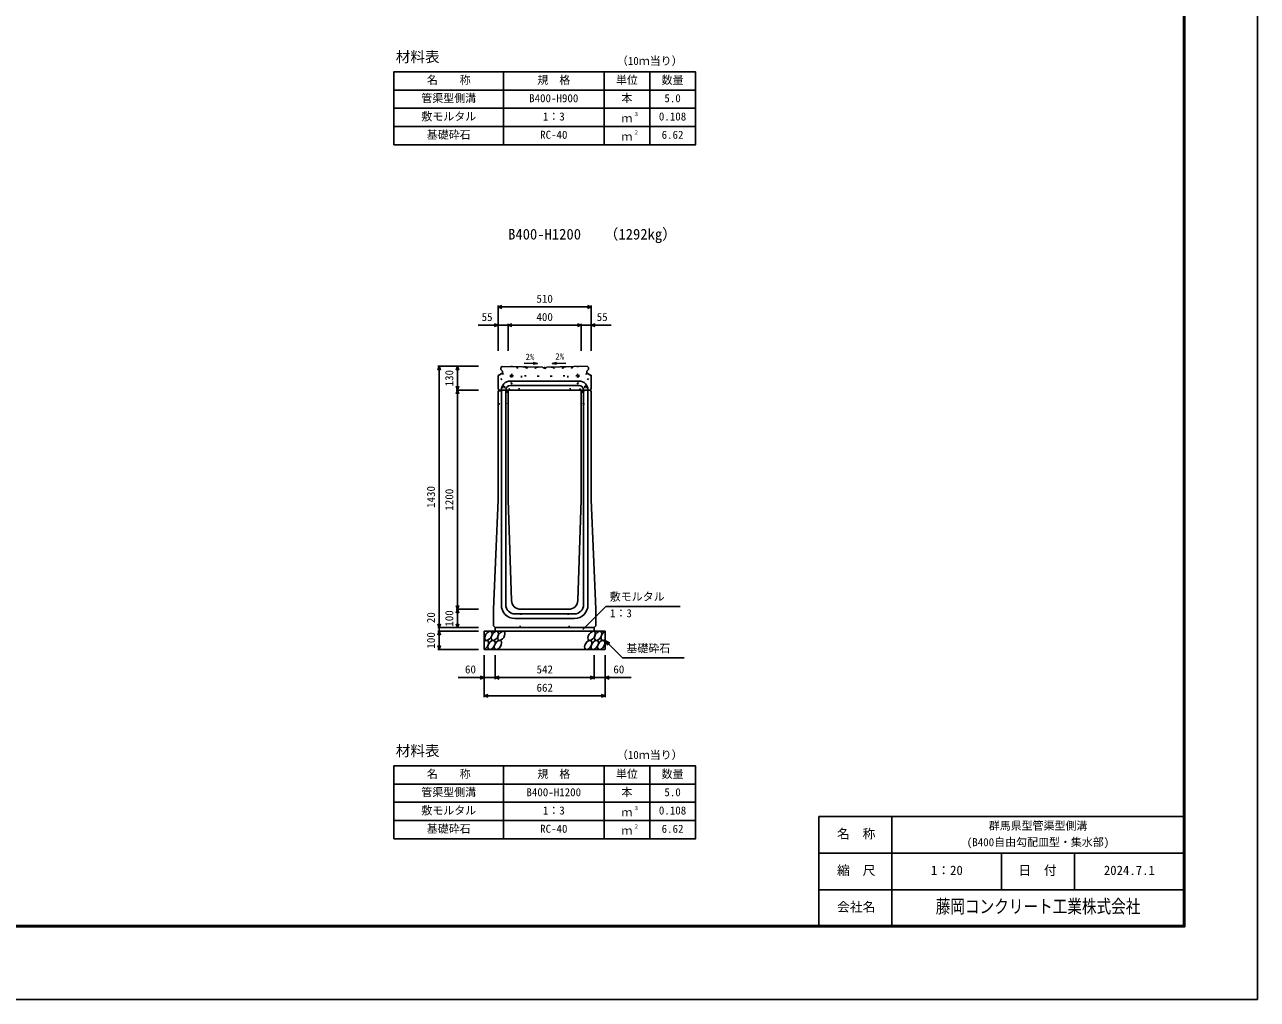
# Model space of a CAD drawing. Units: millimetres, scale not verified. Extents: x -12600 to 12600, y -5940 to 5940.
# Drawn here: x 5854 to 12600, y -5940 to -606 of the extents above; entities that cross this region are included whole.
import ezdxf
from ezdxf.enums import TextEntityAlignment as Align

# ---------------------------------------------------------------- set-up
doc = ezdxf.new("R2010")
doc.units = ezdxf.units.MM
doc.header["$LTSCALE"] = 40
doc.linetypes.add('DOTTED', pattern=[1.75, 0.25, -1.5])
for name, color, linetype, lineweight in [('0-0_DIM', 7, 'Continuous', 25), ('0-1_Defpoints', 5, 'Continuous', 25), ('0-2_HATCH', 6, 'Continuous', 25), ('0-3_HYO', 3, 'Continuous', 25), ('0-4_HYO2', 4, 'Continuous', 25), ('0-5_OUTLINE', 3, 'Continuous', 25), ('0-6_OUTLINE2', 4, 'DOTTED', 25), ('0-7_TXT', 7, 'Continuous', 25), ('0-8_WAKU', 3, 'Continuous', 25), ('0-9_WAKU-LINE', 7, 'Continuous', 25)]:
    doc.layers.add(name, color=color, linetype=linetype, lineweight=lineweight)
doc.layers.add('0-A_WAKU-TXT', color=7, linetype='Continuous')
doc.styles.add('ＭＳ ゴシック', font='')
doc.styles.get('ＭＳ ゴシック').set_extended_font_data('MS Gothic')

msp = doc.modelspace()

# ---------------------------------------------------------------- linework, layer by layer
at = {"layer": '0-0_DIM'}
for p, q in [((8445, -2143.46), (8445, -2390.96)), ((8955, -2150.96), (8445, -2150.96)), ((8955, -2143.46), (8955, -2390.96)), ((8336.62, -2250.96), (8445, -2250.96)), ((8500, -2250.96), (8445, -2250.96)), ((8500, -2243.46), (8500, -2390.96)), ((8500, -2250.96), (8900, -2250.96)), ((8900, -2243.46), (8900, -2390.96)), ((8900, -2250.96), (8955, -2250.96)), ((9063.38, -2250.96), (8955, -2250.96)), ((8115.5, -2475.54), (8338, -2475.54)), ((8123, -2475.54), (8123, -3905.54)), ((8223, -2605.54), (8223, -2475.54)), ((8215.5, -2605.54), (8338, -2605.54)), ((8223, -2605.54), (8223, -3805.54)), ((8215.5, -3805.54), (8338, -3805.54)), ((8223, -3805.54), (8223, -3905.54)), ((8908.11, -3916.35), (9034.34, -3790.11)), ((9034.34, -3790.11), (9442.24, -3790.11)), ((8115.5, -3905.54), (8338, -3905.54)), ((8123, -3905.54), (8123, -3925.54)), ((8115.5, -3925.54), (8338, -3925.54)), ((8123, -3925.54), (8123, -4025.54)), ((9031, -3975.54), (9126.76, -4071.29)), ((9031, -3975.54), (9056.98, -3990.54)), ((9031, -3975.54), (9046, -4001.52)), ((8115.5, -4025.54), (8338, -4025.54)), ((8369, -4286.9), (8369, -4055.54)), ((8429, -4186.9), (8429, -4055.54)), ((8971, -4186.9), (8971, -4055.54)), ((9031, -4286.9), (9031, -4055.54)), ((9126.76, -4071.29), (9464.31, -4071.29)), ((8369, -4179.4), (8227.21, -4179.4)), ((8369, -4179.4), (8429, -4179.4)), ((8429, -4179.4), (8971, -4179.4)), ((9031, -4179.4), (8971, -4179.4)), ((9031, -4179.4), (9172.79, -4179.4)), ((8369, -4279.4), (9031, -4279.4))]:
    msp.add_line(p, q, dxfattribs=at)
for points in [[(8466.14, -2158.66), (8445, -2150.96), (8466.14, -2143.27)], [(8933.86, -2143.27), (8955, -2150.96), (8933.86, -2158.66)], [(8423.86, -2243.27), (8445, -2250.96), (8423.86, -2258.66)], [(8521.14, -2258.66), (8500, -2250.96), (8521.14, -2243.27)], [(8878.86, -2243.27), (8900, -2250.96), (8878.86, -2258.66)], [(8976.14, -2243.27), (8955, -2250.96), (8976.14, -2258.66)], [(8130.7, -2496.68), (8123, -2475.54), (8115.3, -2496.68)], [(8215.3, -2496.68), (8223, -2475.54), (8230.7, -2496.68)], [(8215.3, -2584.39), (8223, -2605.54), (8230.7, -2584.39)], [(8215.3, -2626.68), (8223, -2605.54), (8230.7, -2626.68)], [(8230.7, -3784.39), (8223, -3805.54), (8215.3, -3784.39)], [(8215.3, -3826.68), (8223, -3805.54), (8230.7, -3826.68)], [(8130.7, -3884.39), (8123, -3905.54), (8115.3, -3884.39)], [(8230.7, -3884.39), (8223, -3905.54), (8215.3, -3884.39)], [(8130.7, -3946.68), (8123, -3925.54), (8115.3, -3946.68)], [(8130.7, -4004.39), (8123, -4025.54), (8115.3, -4004.39)], [(8347.86, -4171.71), (8369, -4179.4), (8347.86, -4187.1)], [(8450.14, -4187.1), (8429, -4179.4), (8450.14, -4171.71)], [(8949.86, -4171.71), (8971, -4179.4), (8949.86, -4187.1)], [(9052.14, -4171.71), (9031, -4179.4), (9052.14, -4187.1)], [(8390.14, -4287.1), (8369, -4279.4), (8390.14, -4271.71)], [(9009.86, -4271.71), (9031, -4279.4), (9009.86, -4287.1)]]:
    msp.add_lwpolyline(points, dxfattribs=at)
at = {"layer": '0-1_Defpoints'}
msp.add_lwpolyline([(-4200, -5940), (12600, -5940), (12600, 5940), (-4200, 5940)], close=True, dxfattribs=at)
at = {"layer": '0-2_HATCH', "linetype": 'DOTTED'}
for p, q in [((8519.53, -2527.01), (8520.57, -2477.02)), ((8549.88, -2486.08), (8554.21, -2481.92)), ((8554.21, -2481.92), (8550.05, -2477.6)), ((8645.71, -2483.71), (8649.86, -2488.04)), ((8649.86, -2488.04), (8654.19, -2483.88)), ((8695.8, -2484.78), (8700.04, -2480.54)), ((8700.04, -2489.02), (8695.8, -2484.78)), ((8700.04, -2480.54), (8704.29, -2484.78)), ((8704.29, -2484.78), (8700.04, -2489.02)), ((8750.2, -2487.97), (8745.87, -2483.82)), ((8754.36, -2483.65), (8750.2, -2487.97)), ((8845.85, -2481.73), (8850.01, -2477.4)), ((8850.18, -2485.88), (8845.85, -2481.73)), ((8880.53, -2526.77), (8879.49, -2476.78)), ((8513.41, -2532.64), (8573.53, -2533.9)), ((8519.53, -2527.01), (8700.03, -2530.55)), ((8573.53, -2528.07), (8573.53, -2533.9)), ((8880.53, -2526.77), (8700.03, -2530.55)), ((8826.53, -2527.9), (8826.53, -2533.9)), ((8886.66, -2532.64), (8826.53, -2533.9))]:
    msp.add_line(p, q, dxfattribs=at)
for points in [[(8513.41, -2532.64), (8514.57, -2476.9), (8700.03, -2480.54)], [(8550.05, -2477.6), (8545.72, -2481.75), (8549.88, -2486.08)], [(8654.19, -2483.88), (8650.03, -2479.56), (8645.71, -2483.71)], [(8886.66, -2532.64), (8885.49, -2476.66), (8700.03, -2480.54)], [(8745.87, -2483.82), (8750.03, -2479.49), (8754.36, -2483.65)], [(8850.01, -2477.4), (8854.34, -2481.56), (8850.18, -2485.88)]]:
    msp.add_lwpolyline(points, dxfattribs=at)
for points in [[(8604.2, -2482.9), (8600.04, -2478.58), (8595.72, -2482.73), (8599.87, -2487.06)], [(8795.86, -2482.77), (8800.02, -2478.44), (8804.35, -2482.6), (8800.19, -2486.93)]]:
    msp.add_lwpolyline(points, close=True, dxfattribs=at)
at = {"layer": '0-2_HATCH'}
for centre, start_param, end_param in [((8373.3, -4000.54), 3.7419964, 7.318141), ((9028, -3950.54), 0.6666252, 4.1103269)]:
    msp.add_ellipse(centre, major_axis=(14.54, 23.54), ratio=0.5792, start_param=start_param, end_param=end_param, dxfattribs=at)
for centre in [(8391.89, -3950.54), (8408.77, -4000.54), (8427.37, -3950.54), (8444.25, -4000.54), (8462.84, -3950.54), (8938.45, -4000.54), (8957.05, -3950.54), (8973.93, -4000.54), (8992.52, -3950.54), (9009.41, -4000.54)]:
    msp.add_ellipse(centre, major_axis=(14.54, 23.54), ratio=0.5792, dxfattribs=at)
at = {"layer": '0-3_HYO'}
for p, q in [((8475, -863.64), (8475, -1263.64)), ((9025, -863.64), (9025, -1263.64)), ((9275, -863.64), (9275, -1263.64)), ((7875, -963.64), (9525, -963.64)), ((8475, -4661.63), (8475, -5061.63)), ((9025, -4661.63), (9025, -5061.63)), ((9275, -4661.63), (9275, -5061.63)), ((7875, -4761.63), (9525, -4761.63))]:
    msp.add_line(p, q, dxfattribs=at)
for points in [[(7875, -1263.64), (9525, -1263.64), (9525, -863.64), (7875, -863.64)], [(7875, -5061.63), (9525, -5061.63), (9525, -4661.63), (7875, -4661.63)]]:
    msp.add_lwpolyline(points, close=True, dxfattribs=at)
at = {"layer": '0-4_HYO2'}
for p, q in [((7875, -1063.64), (9525, -1063.64)), ((7875, -1163.64), (9525, -1163.64)), ((7875, -4861.63), (9525, -4861.63)), ((7875, -4961.63), (9525, -4961.63))]:
    msp.add_line(p, q, dxfattribs=at)
at = {"layer": '0-5_OUTLINE'}
for p, q in [((8466.69, -2475.96), (8461, -2481.54)), ((8461, -2481.54), (8461, -2492.54)), ((8470, -2502.54), (8461, -2492.54)), ((8466.69, -2475.96), (8688, -2480.3)), ((8709, -2483.54), (8712, -2480.29)), ((8933, -2475.66), (8712, -2480.29)), ((8930, -2502.54), (8939, -2492.54)), ((8933, -2475.66), (8939, -2481.54)), ((8939, -2481.54), (8939, -2492.54)), ((8445, -2525.54), (8470, -2512.54)), ((8445, -2599.54), (8445, -2525.54)), ((8470, -2512.54), (8470, -2502.54)), ((8930, -2512.54), (8930, -2502.54)), ((8445, -2599.54), (8451, -2605.54)), ((8445, -2615.54), (8450, -2605.54)), ((8445, -3205.54), (8445, -2615.54)), ((8950, -2605.54), (8450, -2605.54)), ((8500, -2605.54), (8500, -3205.54)), ((8900, -2605.54), (8900, -3205.54)), ((8949, -2605.54), (8955, -2599.54)), ((8955, -2615.54), (8950, -2605.54)), ((8955, -3205.54), (8955, -2615.54)), ((8445, -3205.54), (8420, -3805.54)), ((8500, -3205.54), (8518.39, -3757.2)), ((8900, -3205.54), (8881.61, -3757.2)), ((8955, -3205.54), (8980, -3805.54)), ((8420, -3896.54), (8420, -3805.54)), ((8568.36, -3805.54), (8831.64, -3805.54)), ((8980, -3896.54), (8980, -3805.54)), ((8429, -3905.54), (8420, -3896.54)), ((8429, -3905.54), (8429, -3925.54)), ((8971, -3905.54), (8971, -3925.54)), ((8369, -3925.54), (9031, -3925.54)), ((8369, -4025.54), (8369, -3925.54)), ((9031, -4025.54), (9031, -3925.54)), ((8369, -4025.54), (9031, -4025.54))]:
    msp.add_line(p, q, dxfattribs=at)
for points in [[(8709, -2483.54), (8691, -2483.54), (8688, -2480.3)], [(8955, -2599.54), (8955, -2525.54), (8930, -2512.54)], [(8429, -3905.54), (8971, -3905.54), (8980, -3896.54)]]:
    msp.add_lwpolyline(points, dxfattribs=at)
for centre, start, end in [((8568.36, -3755.54), 181.90915, 270), ((8831.64, -3755.54), 270, 358.09085)]:
    msp.add_arc(centre, 50, start, end, dxfattribs=at)
at = {"layer": '0-6_OUTLINE2'}
for p, q in [((8509.21, -2605.54), (8446.6, -2524.71)), ((8468.59, -2513.27), (8552.18, -2605.54)), ((8558.5, -2605.54), (8573.47, -2533.9)), ((8841.5, -2605.54), (8826.53, -2533.9)), ((8931.41, -2513.27), (8847.82, -2605.54)), ((8890.79, -2605.54), (8953.4, -2524.71)), ((8447.75, -2610.04), (8492, -2610.04)), ((8469, -2585.04), (8481, -2585.04)), ((8469, -2585.04), (8469, -2610.04)), ((8481, -2585.04), (8481, -2610.04)), ((8492, -2610.04), (8492, -2680.54)), ((8908, -2610.04), (8952.25, -2610.04)), ((8908, -2610.04), (8908, -2680.54)), ((8919, -2585.04), (8931, -2585.04)), ((8919, -2585.04), (8919, -2610.04)), ((8931, -2585.04), (8931, -2610.04)), ((8445, -2680.54), (8492, -2680.54)), ((8908, -2680.54), (8955, -2680.54)), ((8565, -3905.54), (8575, -3805.54)), ((8835, -3905.54), (8825, -3805.54))]:
    msp.add_line(p, q, dxfattribs=at)
at = {"layer": '0-6_OUTLINE2', "linetype": 'Continuous'}
for p, q in [((8512, -2556.54), (8888, -2556.54)), ((8463, -2605.54), (8463, -3781.54)), ((8487, -2605.54), (8487, -3780.54)), ((8512, -2580.54), (8888, -2580.54)), ((8913, -2605.54), (8913, -3780.54)), ((8937, -2605.54), (8937, -3781.54)), ((8537, -3830.54), (8863, -3830.54)), ((8537, -3855.54), (8863, -3855.54))]:
    msp.add_line(p, q, dxfattribs=at)
for centre, radius, start, end in [((8512, -2605.54), 49, 90, 180), ((8888, -2605.54), 49, 0, 90), ((8512, -2605.54), 25, 90, 180), ((8888, -2605.54), 25, 0, 90), ((8537, -3781.54), 74, 180, 270), ((8537, -3780.54), 50, 180, 270), ((8863, -3780.54), 50, 270, 0), ((8863, -3781.54), 74, 270, 0)]:
    msp.add_arc(centre, radius, start, end, dxfattribs=at)
at = {"layer": '0-7_TXT'}
for p, q in [((8660.47, -2459.76), (8636.92, -2455.13)), ((8741.07, -2459.67), (8764.79, -2463.35))]:
    msp.add_line(p, q, dxfattribs=at)
for points in [[(8587.47, -2458.33), (8660.47, -2459.76), (8636.75, -2463.46)], [(8815.59, -2458.11), (8741.07, -2459.67), (8764.62, -2455.01)]]:
    msp.add_lwpolyline(points, dxfattribs=at)
at = {"layer": '0-8_WAKU'}
for p, q in [((10200, -4940), (12200, -4940)), ((10200, -5540), (10200, -4940))]:
    msp.add_line(p, q, dxfattribs=at)
at = {"layer": '0-8_WAKU', "lineweight": 50}
msp.add_lwpolyline([(-3800, -5540), (12200, -5540), (12200, 5540), (-3800, 5540)], close=True, dxfattribs=at)
at = {"layer": '0-9_WAKU-LINE'}
for p, q in [((10600, -5540), (10600, -4940)), ((10200, -5140), (12200, -5140)), ((11200, -5340), (11200, -5140)), ((11600, -5340), (11600, -5140)), ((10200, -5340), (12200, -5340))]:
    msp.add_line(p, q, dxfattribs=at)

# ---------------------------------------------------------------- texts
at = {"layer": '0-0_DIM', "style": 'ＭＳ ゴシック'}
for s, p in [('510', (8655, -2140.96)), ('55', (8355.16, -2240.96)), ('400', (8655, -2240.96)), ('55', (8984.84, -2240.96)), ('敷モルタル', (9056.38, -3771.38)), ('1：3', (9057.38, -3862.07)), ('基礎砕石', (9147.32, -4054.12)), ('60', (8264, -4169.4)), ('542', (8655.53, -4169.4)), ('60', (9076, -4169.4)), ('662', (8655.53, -4269.4))]:
    msp.add_text(s, height=43.99, dxfattribs=at).set_placement(p, align=Align.BOTTOM_LEFT)
for s, p in [('130', (8213, -2585.54)), ('1430', (8113, -3250.54)), ('1200', (8213, -3265.54)), ('20', (8113, -3881.22)), ('100', (8213, -3900.54)), ('100', (8113, -4020.54))]:
    msp.add_text(s, height=43.99, rotation=90, dxfattribs=at).set_placement(p, align=Align.BOTTOM_LEFT)
at = {"layer": '0-7_TXT', "style": 'ＭＳ ゴシック'}
for s, height, p in [('材料表', 58.65, (7885, -828.64)), ('（10ｍ当り）', 43.99, (9095, -839.64)), ('名\u3000\u3000称', 43.99, (8055, -943.64)), ('規\u3000格', 43.99, (8660, -943.64)), ('単位', 43.99, (9090, -943.64)), ('数量', 43.99, (9340, -943.64)), ('管渠型側溝', 43.99, (8025, -1043.64)), ('B400-H900', 43.99, (8615, -1043.64)), ('本', 43.99, (9120, -1043.64)), ('5.0', 43.99, (9355, -1043.64)), ('敷モルタル', 43.99, (8025, -1143.64)), ('1：3', 43.99, (8690, -1143.64)), ('ｍ', 43.99, (9120, -1153.64)), ('３', 21.99, (9185.54, -1113.27)), ('0.108', 43.99, (9325, -1143.64)), ('基礎砕石', 43.99, (8055, -1243.64)), ('RC-40', 43.99, (8675, -1243.64)), ('ｍ', 43.99, (9120, -1253.64)), ('２', 21.99, (9185.54, -1213.27)), ('6.62', 43.99, (9340, -1243.64)), ('B400-H1200', 58.65, (8500, -1799.56)), ('（1292kg）', 58.65, (9023.7, -1799.56)), ('2%', 35.19, (8595.67, -2452.17)), ('2%', 35.19, (8758.56, -2449.72)), ('材料表', 58.65, (7885, -4626.62)), ('（10ｍ当り）', 43.99, (9095, -4637.63)), ('名\u3000\u3000称', 43.99, (8055, -4741.63)), ('規\u3000格', 43.99, (8660, -4741.63)), ('単位', 43.99, (9090, -4741.63)), ('数量', 43.99, (9340, -4741.63)), ('管渠型側溝', 43.99, (8025, -4841.63)), ('B400-H1200', 43.99, (8600, -4841.63)), ('本', 43.99, (9120, -4841.63)), ('5.0', 43.99, (9355, -4841.63)), ('敷モルタル', 43.99, (8025, -4941.63)), ('1：3', 43.99, (8690, -4941.63)), ('ｍ', 43.99, (9120, -4951.63)), ('３', 21.99, (9185.54, -4911.26)), ('0.108', 43.99, (9325, -4941.63)), ('基礎砕石', 43.99, (8055, -5041.63)), ('RC-40', 43.99, (8675, -5041.63)), ('２', 21.99, (9185.54, -5011.26)), ('6.62', 43.99, (9340, -5041.63)), ('ｍ', 43.99, (9120, -5051.63))]:
    msp.add_text(s, height=height, dxfattribs=at).set_placement(p, align=Align.BOTTOM_LEFT)
at = {"layer": '0-A_WAKU-TXT', "style": 'ＭＳ ゴシック'}
for s, height, p in [('群馬県型管渠型側溝', 43.99, (11130, -5025)), ('名\u3000称', 51.32, (10299.9, -5075)), ('(B400自由勾配皿型・集水部)', 43.99, (11010, -5115)), ('縮\u3000尺', 51.32, (10299.9, -5275)), ('1：20', 51.32, (10813.5, -5275)), ('日\u3000付', 51.32, (11291.89, -5275)), ('2024.7.1', 51.32, (11760, -5275)), ('会社名', 51.32, (10299.9, -5475))]:
    msp.add_text(s, height=height, dxfattribs=at).set_placement(p, align=Align.BOTTOM_LEFT)
at = {"layer": '0-A_WAKU-TXT', "style": 'ＭＳ ゴシック', "width": 0.8}
msp.add_text('藤岡コンクリート工業株式会社', height=73.31, dxfattribs=at).set_placement((10840, -5490), align=Align.BOTTOM_LEFT)

doc.saveas('drawing.dxf')
